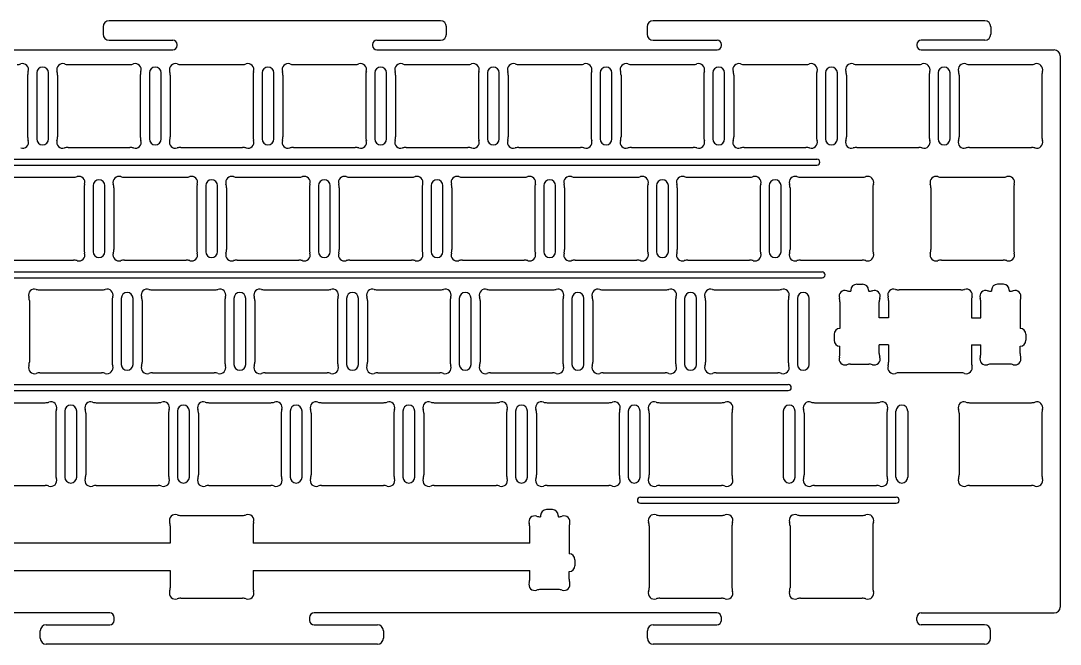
# Model space of a CAD drawing. Header units: millimetres. Extents: x 2141 to 2428, y 1813 to 1918.
# Drawn here: x 2251.9 to 2427.6, y 1812.6 to 1917.9 of the extents above; entities that cross this region are included whole.
import ezdxf

# ---------------------------------------------------------------- set-up
doc = ezdxf.new("R2010")
doc.units = ezdxf.units.MM

msp = doc.modelspace()

# ---------------------------------------------------------------- linework, layer by layer
for p, q in [((2322.86, 1917.94), (2266.83, 1917.94)), ((2414.88, 1917.94), (2358.78, 1917.94)), ((2265.83, 1916.94), (2265.83, 1915.66)), ((2323.86, 1915.66), (2323.86, 1916.94)), ((2357.78, 1916.94), (2357.78, 1915.66)), ((2415.88, 1916.94), (2415.88, 1915.66)), ((2266.83, 1914.66), (2277.58, 1914.66)), ((2278.33, 1913.76), (2278.33, 1913.91)), ((2311.36, 1913.91), (2311.36, 1913.76)), ((2312.11, 1914.66), (2322.86, 1914.66)), ((2358.78, 1914.66), (2369.6, 1914.66)), ((2370.35, 1913.76), (2370.35, 1913.91)), ((2403.38, 1913.91), (2403.38, 1913.76)), ((2414.88, 1914.66), (2404.13, 1914.66)), ((2220.11, 1913.01), (2277.58, 1913.01)), ((2312.11, 1913.01), (2369.6, 1913.01)), ((2404.13, 1913.01), (2426.62, 1913.01)), ((2427.62, 1912.01), (2427.62, 1818.86)), ((2259.89, 1910.55), (2270.34, 1910.55)), ((2278.95, 1910.55), (2289.39, 1910.55)), ((2298, 1910.55), (2308.44, 1910.55)), ((2317.05, 1910.55), (2327.49, 1910.55)), ((2336.1, 1910.55), (2346.54, 1910.55)), ((2355.15, 1910.55), (2365.59, 1910.55)), ((2374.2, 1910.55), (2384.64, 1910.55)), ((2393.25, 1910.55), (2403.69, 1910.55)), ((2412.3, 1910.55), (2422.74, 1910.55)), ((2253.06, 1908.77), (2253.06, 1898.33)), ((2254.59, 1909.13), (2254.59, 1897.97)), ((2256.59, 1897.97), (2256.59, 1909.13)), ((2258.11, 1908.77), (2258.11, 1898.33)), ((2272.11, 1908.77), (2272.11, 1898.33)), ((2273.64, 1909.13), (2273.64, 1897.97)), ((2275.64, 1897.97), (2275.64, 1909.13)), ((2277.17, 1908.77), (2277.17, 1898.33)), ((2291.17, 1908.77), (2291.17, 1898.33)), ((2292.69, 1909.13), (2292.69, 1897.97)), ((2294.69, 1897.97), (2294.69, 1909.13)), ((2296.22, 1908.77), (2296.22, 1898.33)), ((2310.22, 1908.77), (2310.22, 1898.33)), ((2311.74, 1909.13), (2311.74, 1897.97)), ((2313.74, 1897.97), (2313.74, 1909.13)), ((2315.27, 1908.77), (2315.27, 1898.33)), ((2329.27, 1908.77), (2329.27, 1898.33)), ((2330.79, 1909.13), (2330.79, 1897.97)), ((2332.79, 1897.97), (2332.79, 1909.13)), ((2334.32, 1908.77), (2334.32, 1898.33)), ((2348.32, 1908.77), (2348.32, 1898.33)), ((2349.84, 1909.13), (2349.84, 1897.97)), ((2351.84, 1897.97), (2351.84, 1909.13)), ((2353.37, 1908.77), (2353.37, 1898.33)), ((2367.37, 1908.77), (2367.37, 1898.33)), ((2368.89, 1909.13), (2368.89, 1897.97)), ((2370.89, 1897.97), (2370.89, 1909.13)), ((2372.42, 1908.77), (2372.42, 1898.33)), ((2386.42, 1908.77), (2386.42, 1898.33)), ((2387.94, 1909.13), (2387.94, 1897.97)), ((2389.94, 1897.97), (2389.94, 1909.13)), ((2391.47, 1908.77), (2391.47, 1898.33)), ((2405.47, 1908.77), (2405.47, 1898.33)), ((2406.99, 1909.13), (2406.99, 1897.97)), ((2408.99, 1897.97), (2408.99, 1909.13)), ((2410.52, 1908.77), (2410.52, 1898.33)), ((2424.52, 1908.77), (2424.52, 1898.33)), ((2259.89, 1896.55), (2270.34, 1896.55)), ((2278.95, 1896.55), (2289.39, 1896.55)), ((2298, 1896.55), (2308.44, 1896.55)), ((2317.05, 1896.55), (2327.49, 1896.55)), ((2336.1, 1896.55), (2346.54, 1896.55)), ((2355.15, 1896.55), (2365.59, 1896.55)), ((2374.2, 1896.55), (2384.64, 1896.55)), ((2393.25, 1896.55), (2403.69, 1896.55)), ((2412.3, 1896.55), (2422.74, 1896.55)), ((2163.49, 1894.55), (2386.49, 1894.55)), ((2163.49, 1893.55), (2386.49, 1893.55)), ((2250.37, 1891.5), (2260.81, 1891.5)), ((2269.42, 1891.5), (2279.86, 1891.5)), ((2288.47, 1891.5), (2298.91, 1891.5)), ((2307.52, 1891.5), (2317.96, 1891.5)), ((2326.57, 1891.5), (2337.01, 1891.5)), ((2345.62, 1891.5), (2356.06, 1891.5)), ((2364.67, 1891.5), (2375.11, 1891.5)), ((2383.72, 1891.5), (2394.16, 1891.5)), ((2407.53, 1891.5), (2417.98, 1891.5)), ((2262.59, 1889.72), (2262.59, 1879.28)), ((2264.12, 1890.08), (2264.12, 1878.92)), ((2266.12, 1878.92), (2266.12, 1890.08)), ((2267.64, 1889.72), (2267.64, 1879.28)), ((2281.64, 1889.72), (2281.64, 1879.28)), ((2283.16, 1890.08), (2283.16, 1878.92)), ((2285.16, 1878.92), (2285.16, 1890.08)), ((2286.69, 1889.72), (2286.69, 1879.28)), ((2300.69, 1889.72), (2300.69, 1879.28)), ((2302.22, 1890.08), (2302.22, 1878.92)), ((2304.22, 1878.92), (2304.22, 1890.08)), ((2305.74, 1889.72), (2305.74, 1879.28)), ((2319.74, 1889.72), (2319.74, 1879.28)), ((2321.27, 1890.08), (2321.27, 1878.92)), ((2323.27, 1878.92), (2323.27, 1890.08)), ((2324.79, 1889.72), (2324.79, 1879.28)), ((2338.79, 1889.72), (2338.79, 1879.28)), ((2340.32, 1890.08), (2340.32, 1878.92)), ((2342.32, 1878.92), (2342.32, 1890.08)), ((2343.84, 1889.72), (2343.84, 1879.28)), ((2357.84, 1889.72), (2357.84, 1879.28)), ((2359.37, 1890.08), (2359.37, 1878.92)), ((2361.37, 1878.92), (2361.37, 1890.08)), ((2362.89, 1889.72), (2362.89, 1879.28)), ((2376.89, 1889.72), (2376.89, 1879.28)), ((2378.42, 1890.08), (2378.42, 1878.92)), ((2380.42, 1878.92), (2380.42, 1890.08)), ((2381.94, 1889.72), (2381.94, 1879.28)), ((2395.94, 1889.72), (2395.94, 1879.28)), ((2405.75, 1889.72), (2405.75, 1879.28)), ((2419.75, 1889.72), (2419.75, 1879.28)), ((2250.37, 1877.5), (2260.81, 1877.5)), ((2269.42, 1877.5), (2279.86, 1877.5)), ((2288.47, 1877.5), (2298.91, 1877.5)), ((2307.52, 1877.5), (2317.96, 1877.5)), ((2326.57, 1877.5), (2337.01, 1877.5)), ((2345.62, 1877.5), (2356.06, 1877.5)), ((2364.67, 1877.5), (2375.11, 1877.5)), ((2383.72, 1877.5), (2394.16, 1877.5)), ((2407.53, 1877.5), (2417.98, 1877.5)), ((2173.01, 1875.5), (2387.37, 1875.5)), ((2173.01, 1874.5), (2387.37, 1874.5)), ((2393.21, 1873.42), (2394.21, 1873.42)), ((2418.01, 1873.42), (2417.01, 1873.42)), ((2255.13, 1872.45), (2265.57, 1872.45)), ((2274.18, 1872.45), (2284.62, 1872.45)), ((2293.23, 1872.45), (2303.67, 1872.45)), ((2312.28, 1872.45), (2322.72, 1872.45)), ((2331.33, 1872.45), (2341.77, 1872.45)), ((2350.38, 1872.45), (2360.82, 1872.45)), ((2369.43, 1872.45), (2379.87, 1872.45)), ((2392.16, 1872.22), (2392.21, 1872.22)), ((2392.21, 1872.42), (2392.21, 1872.22)), ((2395.21, 1872.42), (2395.21, 1872.22)), ((2395.26, 1872.22), (2395.21, 1872.22)), ((2410.83, 1872.45), (2400.39, 1872.45)), ((2415.96, 1872.22), (2416.01, 1872.22)), ((2416.01, 1872.42), (2416.01, 1872.22)), ((2419.01, 1872.42), (2419.01, 1872.22)), ((2419.06, 1872.22), (2419.01, 1872.22)), ((2253.35, 1870.67), (2253.35, 1860.23)), ((2267.35, 1870.67), (2267.35, 1860.23)), ((2268.88, 1871.03), (2268.88, 1859.87)), ((2270.88, 1859.87), (2270.88, 1871.03)), ((2272.4, 1870.67), (2272.4, 1860.23)), ((2286.4, 1870.67), (2286.4, 1860.23)), ((2287.93, 1871.03), (2287.93, 1859.87)), ((2289.93, 1859.87), (2289.93, 1871.03)), ((2291.45, 1870.67), (2291.45, 1860.23)), ((2305.45, 1870.67), (2305.45, 1860.23)), ((2306.98, 1871.03), (2306.98, 1859.87)), ((2308.98, 1859.87), (2308.98, 1871.03)), ((2310.5, 1870.67), (2310.5, 1860.23)), ((2324.5, 1870.67), (2324.5, 1860.23)), ((2326.03, 1871.03), (2326.03, 1859.87)), ((2328.03, 1859.87), (2328.03, 1871.03)), ((2329.55, 1870.67), (2329.55, 1860.23)), ((2343.55, 1870.67), (2343.55, 1860.23)), ((2345.08, 1871.03), (2345.08, 1859.87)), ((2347.08, 1859.87), (2347.08, 1871.03)), ((2348.6, 1870.67), (2348.6, 1860.23)), ((2362.6, 1870.67), (2362.6, 1860.23)), ((2364.13, 1871.03), (2364.13, 1859.87)), ((2366.13, 1859.87), (2366.13, 1871.03)), ((2367.65, 1870.67), (2367.65, 1860.23)), ((2381.65, 1870.67), (2381.65, 1860.23)), ((2383.18, 1871.03), (2383.18, 1859.87)), ((2385.18, 1859.87), (2385.18, 1871.03)), ((2390.38, 1870.44), (2390.38, 1865.95)), ((2397.03, 1867.75), (2397.03, 1870.44)), ((2398.61, 1870.67), (2398.61, 1867.75)), ((2412.61, 1870.67), (2412.61, 1867.75)), ((2414.18, 1867.75), (2414.18, 1870.44)), ((2420.83, 1870.44), (2420.83, 1865.95)), ((2398.61, 1867.75), (2397.03, 1867.75)), ((2412.61, 1867.75), (2414.18, 1867.75)), ((2389.38, 1864.95), (2389.38, 1863.95)), ((2421.83, 1864.95), (2421.83, 1863.95)), ((2390.38, 1861.7), (2390.38, 1862.95)), ((2397.03, 1861.7), (2397.03, 1863.15)), ((2398.61, 1863.15), (2397.03, 1863.15)), ((2398.61, 1863.15), (2398.61, 1860.23)), ((2412.61, 1863.15), (2412.61, 1860.23)), ((2412.61, 1863.15), (2414.18, 1863.15)), ((2414.18, 1861.7), (2414.18, 1863.15)), ((2420.83, 1861.7), (2420.83, 1862.95)), ((2392.16, 1859.92), (2395.26, 1859.92)), ((2419.06, 1859.92), (2415.96, 1859.92)), ((2255.13, 1858.45), (2265.57, 1858.45)), ((2274.18, 1858.45), (2284.62, 1858.45)), ((2293.23, 1858.45), (2303.67, 1858.45)), ((2312.28, 1858.45), (2322.72, 1858.45)), ((2331.33, 1858.45), (2341.77, 1858.45)), ((2350.38, 1858.45), (2360.82, 1858.45)), ((2369.43, 1858.45), (2379.87, 1858.45)), ((2410.83, 1858.45), (2400.39, 1858.45)), ((2177.77, 1856.45), (2381.65, 1856.45)), ((2177.77, 1855.45), (2381.65, 1855.45)), ((2245.61, 1853.4), (2256.05, 1853.4)), ((2264.66, 1853.4), (2275.1, 1853.4)), ((2283.71, 1853.4), (2294.15, 1853.4)), ((2302.76, 1853.4), (2313.2, 1853.4)), ((2321.81, 1853.4), (2332.25, 1853.4)), ((2340.86, 1853.4), (2351.3, 1853.4)), ((2359.91, 1853.4), (2370.35, 1853.4)), ((2386.1, 1853.4), (2396.54, 1853.4)), ((2412.3, 1853.4), (2422.74, 1853.4)), ((2257.83, 1851.62), (2257.83, 1841.18)), ((2259.35, 1851.98), (2259.35, 1840.82)), ((2261.35, 1840.82), (2261.35, 1851.98)), ((2262.88, 1851.62), (2262.88, 1841.18)), ((2276.88, 1851.62), (2276.88, 1841.18)), ((2278.4, 1851.98), (2278.4, 1840.82)), ((2280.4, 1840.82), (2280.4, 1851.98)), ((2281.93, 1851.62), (2281.93, 1841.18)), ((2295.93, 1851.62), (2295.93, 1841.18)), ((2297.45, 1851.98), (2297.45, 1840.82)), ((2299.45, 1840.82), (2299.45, 1851.98)), ((2300.98, 1851.62), (2300.98, 1841.18)), ((2314.98, 1851.62), (2314.98, 1841.18)), ((2316.5, 1851.98), (2316.5, 1840.82)), ((2318.5, 1840.82), (2318.5, 1851.98)), ((2320.03, 1851.62), (2320.03, 1841.18)), ((2334.03, 1851.62), (2334.03, 1841.18)), ((2335.55, 1851.98), (2335.55, 1840.82)), ((2337.55, 1840.82), (2337.55, 1851.98)), ((2339.08, 1851.62), (2339.08, 1841.18)), ((2353.08, 1851.62), (2353.08, 1841.18)), ((2354.6, 1851.98), (2354.6, 1840.82)), ((2356.6, 1840.82), (2356.6, 1851.98)), ((2358.13, 1851.62), (2358.13, 1841.18)), ((2372.13, 1851.62), (2372.13, 1841.18)), ((2380.8, 1851.98), (2380.8, 1840.82)), ((2382.8, 1840.82), (2382.8, 1851.98)), ((2384.32, 1851.62), (2384.32, 1841.18)), ((2398.32, 1851.62), (2398.32, 1841.18)), ((2399.85, 1840.82), (2399.85, 1851.98)), ((2401.85, 1851.98), (2401.85, 1840.82)), ((2410.52, 1851.62), (2410.52, 1841.18)), ((2424.52, 1851.62), (2424.52, 1841.18)), ((2245.61, 1839.4), (2256.05, 1839.4)), ((2264.66, 1839.4), (2275.1, 1839.4)), ((2283.71, 1839.4), (2294.15, 1839.4)), ((2302.76, 1839.4), (2313.2, 1839.4)), ((2321.81, 1839.4), (2332.25, 1839.4)), ((2340.86, 1839.4), (2351.3, 1839.4)), ((2359.91, 1839.4), (2370.35, 1839.4)), ((2386.1, 1839.4), (2396.54, 1839.4)), ((2412.3, 1839.4), (2422.74, 1839.4)), ((2356.64, 1837.41), (2399.9, 1837.41)), ((2356.64, 1836.41), (2399.9, 1836.41)), ((2341.77, 1835.32), (2340.77, 1835.32)), ((2278.95, 1834.35), (2289.39, 1834.35)), ((2339.72, 1834.12), (2339.77, 1834.12)), ((2339.77, 1834.32), (2339.77, 1834.12)), ((2342.77, 1834.32), (2342.77, 1834.12)), ((2342.81, 1834.12), (2342.77, 1834.12)), ((2359.91, 1834.35), (2370.35, 1834.35)), ((2383.72, 1834.35), (2394.16, 1834.35)), ((2277.17, 1832.57), (2277.17, 1829.65)), ((2291.17, 1832.57), (2291.17, 1829.65)), ((2337.94, 1829.65), (2337.94, 1832.34)), ((2344.59, 1832.34), (2344.59, 1827.85)), ((2358.13, 1832.57), (2358.13, 1822.13)), ((2372.13, 1832.57), (2372.13, 1822.13)), ((2381.94, 1832.57), (2381.94, 1822.13)), ((2395.94, 1832.57), (2395.94, 1822.13)), ((2345.59, 1826.85), (2345.59, 1825.85)), ((2277.17, 1825.05), (2277.17, 1822.13)), ((2291.17, 1825.05), (2291.17, 1822.13)), ((2337.94, 1823.6), (2337.94, 1825.05)), ((2344.59, 1823.6), (2344.59, 1824.85)), ((2342.81, 1821.82), (2339.72, 1821.82)), ((2278.95, 1820.35), (2289.39, 1820.35)), ((2359.91, 1820.35), (2370.35, 1820.35)), ((2383.72, 1820.35), (2394.16, 1820.35)), ((2266.95, 1817.86), (2198.9, 1817.86)), ((2267.7, 1816.61), (2267.7, 1817.11)), ((2300.73, 1817.11), (2300.73, 1816.61)), ((2369.58, 1817.86), (2301.48, 1817.86)), ((2370.33, 1816.61), (2370.33, 1817.11)), ((2403.36, 1816.61), (2403.36, 1817.11)), ((2404.11, 1817.86), (2426.62, 1817.86)), ((2256.2, 1815.86), (2266.95, 1815.86)), ((2301.48, 1815.86), (2312.2, 1815.86)), ((2358.83, 1815.86), (2369.58, 1815.86)), ((2414.83, 1815.86), (2404.11, 1815.86)), ((2255.2, 1813.58), (2255.2, 1814.86)), ((2313.2, 1814.86), (2313.2, 1813.58)), ((2357.83, 1813.58), (2357.83, 1814.86)), ((2415.83, 1813.58), (2415.83, 1814.86)), ((2312.2, 1812.58), (2256.2, 1812.58)), ((2414.83, 1812.58), (2358.83, 1812.58))]:
    msp.add_line(p, q)
at = {"color": 0}
for p, q in [((2277.17, 1829.65), (2230.39, 1829.65)), ((2337.94, 1829.65), (2291.17, 1829.65)), ((2230.39, 1825.05), (2277.17, 1825.05)), ((2291.17, 1825.05), (2337.94, 1825.05))]:
    msp.add_line(p, q, dxfattribs=at)
for centre, radius, start, end in [((2266.83, 1916.94), 1, 90, 180), ((2322.86, 1916.94), 1, 0, 90), ((2358.78, 1916.94), 1, 90, 180), ((2414.88, 1916.94), 1, 0, 90), ((2266.83, 1915.66), 1, 180, 270), ((2322.86, 1915.66), 1, 270, 0), ((2358.78, 1915.66), 1, 180, 270), ((2414.88, 1915.66), 1, 270, 0), ((2277.58, 1913.91), 0.75, 360, 90), ((2277.58, 1913.76), 0.75, 270, 360), ((2312.11, 1913.91), 0.75, 90, 180), ((2312.11, 1913.76), 0.75, 180, 270), ((2369.6, 1913.91), 0.75, 0, 90), ((2369.6, 1913.76), 0.75, 270, 0), ((2404.13, 1913.91), 0.75, 90, 180), ((2404.13, 1913.76), 0.75, 180, 270), ((2426.62, 1912.01), 1, 0, 90), ((2251.29, 1912.55), 2, 270, 287.9763), ((2252.21, 1909.7), 1, 342.0237, 107.9763), ((2255.59, 1909.13), 1, 0, 180), ((2258.97, 1909.7), 1, 72.0237, 197.9763), ((2259.89, 1912.55), 2, 252.0237, 270), ((2270.34, 1912.55), 2, 270, 287.9763), ((2271.26, 1909.7), 1, 342.0237, 107.9763), ((2274.64, 1909.13), 1, 0, 180), ((2278.02, 1909.7), 1, 72.0237, 197.9763), ((2278.95, 1912.55), 2, 252.0237, 270), ((2289.39, 1912.55), 2, 270, 287.9763), ((2290.31, 1909.7), 1, 342.0237, 107.9763), ((2293.69, 1909.13), 1, 0, 180), ((2297.07, 1909.7), 1, 72.0237, 197.9763), ((2298, 1912.55), 2, 252.0237, 270), ((2308.44, 1912.55), 2, 270, 287.9763), ((2309.36, 1909.7), 1, 342.0237, 107.9763), ((2312.74, 1909.13), 1, 0, 180), ((2316.12, 1909.7), 1, 72.0237, 197.9763), ((2317.05, 1912.55), 2, 252.0237, 270), ((2327.49, 1912.55), 2, 270, 287.9763), ((2328.41, 1909.7), 1, 342.0237, 107.9763), ((2331.79, 1909.13), 1, 0, 180), ((2335.17, 1909.7), 1, 72.0237, 197.9763), ((2336.1, 1912.55), 2, 252.0237, 270), ((2346.54, 1912.55), 2, 270, 287.9763), ((2347.46, 1909.7), 1, 342.0237, 107.9763), ((2350.84, 1909.13), 1, 0, 180), ((2354.22, 1909.7), 1, 72.0237, 197.9763), ((2355.15, 1912.55), 2, 252.0237, 270), ((2365.59, 1912.55), 2, 270, 287.9763), ((2366.51, 1909.7), 1, 342.0237, 107.9763), ((2369.89, 1909.13), 1, 0, 180), ((2373.27, 1909.7), 1, 72.0237, 197.9763), ((2374.2, 1912.55), 2, 252.0237, 270), ((2384.64, 1912.55), 2, 270, 287.9763), ((2385.56, 1909.7), 1, 342.0237, 107.9763), ((2388.94, 1909.13), 1, 0, 180), ((2392.32, 1909.7), 1, 72.0237, 197.9763), ((2393.25, 1912.55), 2, 252.0237, 270), ((2403.69, 1912.55), 2, 270, 287.9763), ((2404.61, 1909.7), 1, 342.0237, 107.9763), ((2407.99, 1909.13), 1, 0, 180), ((2411.37, 1909.7), 1, 72.0237, 197.9763), ((2412.3, 1912.55), 2, 252.0237, 270), ((2422.74, 1912.55), 2, 270, 287.9763), ((2423.66, 1909.7), 1, 342.0237, 107.9763), ((2255.06, 1908.77), 2, 162.0237, 180), ((2256.11, 1908.77), 2, 0, 17.9763), ((2274.11, 1908.77), 2, 162.0237, 180), ((2275.17, 1908.77), 2, 0, 17.9763), ((2293.17, 1908.77), 2, 162.0237, 180), ((2294.22, 1908.77), 2, 0, 17.9763), ((2312.22, 1908.77), 2, 162.0237, 180), ((2313.27, 1908.77), 2, 0, 17.9763), ((2331.27, 1908.77), 2, 162.0237, 180), ((2332.32, 1908.77), 2, 0, 17.9763), ((2350.32, 1908.77), 2, 162.0237, 180), ((2351.37, 1908.77), 2, 0, 17.9763), ((2369.37, 1908.77), 2, 162.0237, 180), ((2370.42, 1908.77), 2, 0, 17.9763), ((2388.42, 1908.77), 2, 162.0237, 180), ((2389.47, 1908.77), 2, 0, 17.9763), ((2407.47, 1908.77), 2, 162.0237, 180), ((2408.52, 1908.77), 2, 0, 17.9763), ((2426.52, 1908.77), 2, 162.0237, 180), ((2252.21, 1897.4), 1, 252.0237, 17.9763), ((2255.06, 1898.33), 2, 180, 197.9763), ((2255.59, 1897.97), 1, 180, 360), ((2258.97, 1897.4), 1, 162.0237, 287.9763), ((2256.11, 1898.33), 2, 342.0237, 0), ((2271.26, 1897.4), 1, 252.0237, 17.9763), ((2274.11, 1898.33), 2, 180, 197.9763), ((2274.64, 1897.97), 1, 180, 360), ((2278.02, 1897.4), 1, 162.0237, 287.9763), ((2275.17, 1898.33), 2, 342.0237, 0), ((2290.31, 1897.4), 1, 252.0237, 17.9763), ((2293.17, 1898.33), 2, 180, 197.9763), ((2293.69, 1897.97), 1, 180, 360), ((2297.07, 1897.4), 1, 162.0237, 287.9763), ((2294.22, 1898.33), 2, 342.0237, 0), ((2309.36, 1897.4), 1, 252.0237, 17.9763), ((2312.22, 1898.33), 2, 180, 197.9763), ((2312.74, 1897.97), 1, 180, 360), ((2316.12, 1897.4), 1, 162.0237, 287.9763), ((2313.27, 1898.33), 2, 342.0237, 0), ((2328.41, 1897.4), 1, 252.0237, 17.9763), ((2331.27, 1898.33), 2, 180, 197.9763), ((2331.79, 1897.97), 1, 180, 360), ((2335.17, 1897.4), 1, 162.0237, 287.9763), ((2332.32, 1898.33), 2, 342.0237, 0), ((2347.46, 1897.4), 1, 252.0237, 17.9763), ((2350.32, 1898.33), 2, 180, 197.9763), ((2350.84, 1897.97), 1, 180, 360), ((2354.22, 1897.4), 1, 162.0237, 287.9763), ((2351.37, 1898.33), 2, 342.0237, 0), ((2366.51, 1897.4), 1, 252.0237, 17.9763), ((2369.37, 1898.33), 2, 180, 197.9763), ((2369.89, 1897.97), 1, 180, 360), ((2373.27, 1897.4), 1, 162.0237, 287.9763), ((2370.42, 1898.33), 2, 342.0237, 0), ((2385.56, 1897.4), 1, 252.0237, 17.9763), ((2388.42, 1898.33), 2, 180, 197.9763), ((2388.94, 1897.97), 1, 180, 360), ((2392.32, 1897.4), 1, 162.0237, 287.9763), ((2389.47, 1898.33), 2, 342.0237, 0), ((2404.61, 1897.4), 1, 252.0237, 17.9763), ((2407.47, 1898.33), 2, 180, 197.9763), ((2407.99, 1897.97), 1, 180, 360), ((2411.37, 1897.4), 1, 162.0237, 287.9763), ((2408.52, 1898.33), 2, 342.0237, 0), ((2423.66, 1897.4), 1, 252.0237, 17.9763), ((2426.52, 1898.33), 2, 180, 197.9763), ((2259.89, 1894.55), 2, 90, 107.9763), ((2270.34, 1894.55), 2, 72.0237, 90), ((2278.95, 1894.55), 2, 90, 107.9763), ((2289.39, 1894.55), 2, 72.0237, 90), ((2298, 1894.55), 2, 90, 107.9763), ((2308.44, 1894.55), 2, 72.0237, 90), ((2317.05, 1894.55), 2, 90, 107.9763), ((2327.49, 1894.55), 2, 72.0237, 90), ((2336.1, 1894.55), 2, 90, 107.9763), ((2346.54, 1894.55), 2, 72.0237, 90), ((2355.15, 1894.55), 2, 90, 107.9763), ((2365.59, 1894.55), 2, 72.0237, 90), ((2374.2, 1894.55), 2, 90, 107.9763), ((2384.64, 1894.55), 2, 72.0237, 90), ((2393.25, 1894.55), 2, 90, 107.9763), ((2403.69, 1894.55), 2, 72.0237, 90), ((2412.3, 1894.55), 2, 90, 107.9763), ((2422.74, 1894.55), 2, 72.0237, 90), ((2386.49, 1894.05), 0.5, 270, 90), ((2260.81, 1893.5), 2, 270, 287.9763), ((2261.74, 1890.65), 1, 342.0237, 107.9763), ((2265.12, 1890.08), 1, 0, 180), ((2268.49, 1890.65), 1, 72.0237, 197.9763), ((2269.42, 1893.5), 2, 252.0237, 270), ((2279.86, 1893.5), 2, 270, 287.9763), ((2280.79, 1890.65), 1, 342.0237, 107.9763), ((2284.16, 1890.08), 1, 0, 180), ((2287.54, 1890.65), 1, 72.0237, 197.9763), ((2288.47, 1893.5), 2, 252.0237, 270), ((2298.91, 1893.5), 2, 270, 287.9763), ((2299.84, 1890.65), 1, 342.0237, 107.9763), ((2303.22, 1890.08), 1, 0, 180), ((2306.6, 1890.65), 1, 72.0237, 197.9763), ((2307.52, 1893.5), 2, 252.0237, 270), ((2317.96, 1893.5), 2, 270, 287.9763), ((2318.89, 1890.65), 1, 342.0237, 107.9763), ((2322.27, 1890.08), 1, 0, 180), ((2325.65, 1890.65), 1, 72.0237, 197.9763), ((2326.57, 1893.5), 2, 252.0237, 270), ((2337.01, 1893.5), 2, 270, 287.9763), ((2337.94, 1890.65), 1, 342.0237, 107.9763), ((2341.32, 1890.08), 1, 0, 180), ((2344.7, 1890.65), 1, 72.0237, 197.9763), ((2345.62, 1893.5), 2, 252.0237, 270), ((2356.06, 1893.5), 2, 270, 287.9763), ((2356.99, 1890.65), 1, 342.0237, 107.9763), ((2360.37, 1890.08), 1, 0, 180), ((2363.75, 1890.65), 1, 72.0237, 197.9763), ((2364.67, 1893.5), 2, 252.0237, 270), ((2375.11, 1893.5), 2, 270, 287.9763), ((2376.04, 1890.65), 1, 342.0237, 107.9763), ((2379.42, 1890.08), 1, 0, 180), ((2382.8, 1890.65), 1, 72.0237, 197.9763), ((2383.72, 1893.5), 2, 252.0237, 270), ((2394.16, 1893.5), 2, 270, 287.9763), ((2395.09, 1890.65), 1, 342.0237, 107.9763), ((2406.61, 1890.65), 1, 72.0237, 197.9763), ((2407.53, 1893.5), 2, 252.0237, 270), ((2417.98, 1893.5), 2, 270, 287.9763), ((2418.9, 1890.65), 1, 342.0237, 107.9763), ((2264.59, 1889.72), 2, 162.0237, 180), ((2265.64, 1889.72), 2, 0, 17.9763), ((2283.64, 1889.72), 2, 162.0237, 180), ((2284.69, 1889.72), 2, 0, 17.9763), ((2302.69, 1889.72), 2, 162.0237, 180), ((2303.74, 1889.72), 2, 0, 17.9763), ((2321.74, 1889.72), 2, 162.0237, 180), ((2322.79, 1889.72), 2, 0, 17.9763), ((2340.79, 1889.72), 2, 162.0237, 180), ((2341.84, 1889.72), 2, 0, 17.9763), ((2359.84, 1889.72), 2, 162.0237, 180), ((2360.89, 1889.72), 2, 0, 17.9763), ((2378.89, 1889.72), 2, 162.0237, 180), ((2379.94, 1889.72), 2, 0, 17.9763), ((2397.94, 1889.72), 2, 162.0237, 180), ((2403.75, 1889.72), 2, 0, 17.9763), ((2421.75, 1889.72), 2, 162.0237, 180), ((2261.74, 1878.35), 1, 252.0237, 17.9763), ((2264.59, 1879.28), 2, 180, 197.9763), ((2265.12, 1878.92), 1, 180, 360), ((2268.49, 1878.35), 1, 162.0237, 287.9763), ((2265.64, 1879.28), 2, 342.0237, 0), ((2280.79, 1878.35), 1, 252.0237, 17.9763), ((2283.64, 1879.28), 2, 180, 197.9763), ((2284.16, 1878.92), 1, 180, 360), ((2287.54, 1878.35), 1, 162.0237, 287.9763), ((2284.69, 1879.28), 2, 342.0237, 0), ((2299.84, 1878.35), 1, 252.0237, 17.9763), ((2302.69, 1879.28), 2, 180, 197.9763), ((2303.22, 1878.92), 1, 180, 360), ((2306.6, 1878.35), 1, 162.0237, 287.9763), ((2303.74, 1879.28), 2, 342.0237, 0), ((2318.89, 1878.35), 1, 252.0237, 17.9763), ((2321.74, 1879.28), 2, 180, 197.9763), ((2322.27, 1878.92), 1, 180, 360), ((2325.65, 1878.35), 1, 162.0237, 287.9763), ((2322.79, 1879.28), 2, 342.0237, 0), ((2337.94, 1878.35), 1, 252.0237, 17.9763), ((2340.79, 1879.28), 2, 180, 197.9763), ((2341.32, 1878.92), 1, 180, 360), ((2344.7, 1878.35), 1, 162.0237, 287.9763), ((2341.84, 1879.28), 2, 342.0237, 0), ((2356.99, 1878.35), 1, 252.0237, 17.9763), ((2359.84, 1879.28), 2, 180, 197.9763), ((2360.37, 1878.92), 1, 180, 360), ((2363.75, 1878.35), 1, 162.0237, 287.9763), ((2360.89, 1879.28), 2, 342.0237, 0), ((2376.04, 1878.35), 1, 252.0237, 17.9763), ((2378.89, 1879.28), 2, 180, 197.9763), ((2379.42, 1878.92), 1, 180, 360), ((2382.8, 1878.35), 1, 162.0237, 287.9763), ((2379.94, 1879.28), 2, 342.0237, 0), ((2395.09, 1878.35), 1, 252.0237, 17.9763), ((2397.94, 1879.28), 2, 180, 197.9763), ((2406.61, 1878.35), 1, 162.0237, 287.9763), ((2403.75, 1879.28), 2, 342.0237, 0), ((2418.9, 1878.35), 1, 252.0237, 17.9763), ((2421.75, 1879.28), 2, 180, 197.9763), ((2260.81, 1875.5), 2, 72.0237, 90), ((2269.42, 1875.5), 2, 90, 107.9763), ((2279.86, 1875.5), 2, 72.0237, 90), ((2288.47, 1875.5), 2, 90, 107.9763), ((2298.91, 1875.5), 2, 72.0237, 90), ((2307.52, 1875.5), 2, 90, 107.9763), ((2317.96, 1875.5), 2, 72.0237, 90), ((2326.57, 1875.5), 2, 90, 107.9763), ((2337.01, 1875.5), 2, 72.0237, 90), ((2345.62, 1875.5), 2, 90, 107.9763), ((2356.06, 1875.5), 2, 72.0237, 90), ((2364.67, 1875.5), 2, 90, 107.9763), ((2375.11, 1875.5), 2, 72.0237, 90), ((2383.72, 1875.5), 2, 90, 107.9763), ((2394.16, 1875.5), 2, 72.0237, 90), ((2407.53, 1875.5), 2, 90, 107.9763), ((2417.98, 1875.5), 2, 72.0237, 90), ((2387.37, 1875), 0.5, 270, 90), ((2393.21, 1872.42), 1, 90, 180), ((2394.21, 1872.42), 1, 0, 90), ((2417.01, 1872.42), 1, 90, 180), ((2418.01, 1872.42), 1, 0, 90), ((2254.21, 1871.6), 1, 72.0237, 197.9763), ((2255.13, 1874.45), 2, 252.0237, 270), ((2265.57, 1874.45), 2, 270, 287.9763), ((2266.5, 1871.6), 1, 342.0237, 107.9763), ((2269.88, 1871.03), 1, 0, 180), ((2273.26, 1871.6), 1, 72.0237, 197.9763), ((2274.18, 1874.45), 2, 252.0237, 270), ((2284.62, 1874.45), 2, 270, 287.9763), ((2285.55, 1871.6), 1, 342.0237, 107.9763), ((2288.93, 1871.03), 1, 0, 180), ((2292.31, 1871.6), 1, 72.0237, 197.9763), ((2293.23, 1874.45), 2, 252.0237, 270), ((2303.67, 1874.45), 2, 270, 287.9763), ((2304.6, 1871.6), 1, 342.0237, 107.9763), ((2307.98, 1871.03), 1, 0, 180), ((2311.36, 1871.6), 1, 72.0237, 197.9763), ((2312.28, 1874.45), 2, 252.0237, 270), ((2322.72, 1874.45), 2, 270, 287.9763), ((2323.65, 1871.6), 1, 342.0237, 107.9763), ((2327.03, 1871.03), 1, 0, 180), ((2330.41, 1871.6), 1, 72.0237, 197.9763), ((2331.33, 1874.45), 2, 252.0237, 270), ((2341.77, 1874.45), 2, 270, 287.9763), ((2342.7, 1871.6), 1, 342.0237, 107.9763), ((2346.08, 1871.03), 1, 0, 180), ((2349.46, 1871.6), 1, 72.0237, 197.9763), ((2350.38, 1874.45), 2, 252.0237, 270), ((2360.82, 1874.45), 2, 270, 287.9763), ((2361.75, 1871.6), 1, 342.0237, 107.9763), ((2365.13, 1871.03), 1, 0, 180), ((2368.51, 1871.6), 1, 72.0237, 197.9763), ((2369.43, 1874.45), 2, 252.0237, 270), ((2379.87, 1874.45), 2, 270, 287.9763), ((2380.8, 1871.6), 1, 342.0237, 107.9763), ((2384.18, 1871.03), 1, 0, 180), ((2391.24, 1871.37), 1, 72.0237, 197.9763), ((2392.16, 1874.22), 2, 252.0237, 270), ((2395.26, 1874.22), 2, 270, 287.9763), ((2396.18, 1871.37), 1, 342.0237, 107.9763), ((2399.46, 1871.6), 1, 72.0237, 197.9763), ((2400.39, 1874.45), 2, 252.0237, 270), ((2410.83, 1874.45), 2, 270, 287.9763), ((2411.76, 1871.6), 1, 342.0237, 107.9763), ((2415.04, 1871.37), 1, 72.0237, 197.9763), ((2415.96, 1874.22), 2, 252.0237, 270), ((2419.06, 1874.22), 2, 270, 287.9763), ((2419.98, 1871.37), 1, 342.0237, 107.9763), ((2251.35, 1870.67), 2, 0, 17.9763), ((2269.35, 1870.67), 2, 162.0237, 180), ((2270.4, 1870.67), 2, 0, 17.9763), ((2288.4, 1870.67), 2, 162.0237, 180), ((2289.45, 1870.67), 2, 0, 17.9763), ((2307.45, 1870.67), 2, 162.0237, 180), ((2308.5, 1870.67), 2, 0, 17.9763), ((2326.5, 1870.67), 2, 162.0237, 180), ((2327.55, 1870.67), 2, 0, 17.9763), ((2345.55, 1870.67), 2, 162.0237, 180), ((2346.6, 1870.67), 2, 0, 17.9763), ((2364.6, 1870.67), 2, 162.0237, 180), ((2365.65, 1870.67), 2, 0, 17.9763), ((2383.65, 1870.67), 2, 162.0237, 180), ((2388.38, 1870.44), 2, 0, 17.9763), ((2399.03, 1870.44), 2, 162.0237, 180), ((2396.61, 1870.67), 2, 0, 17.9763), ((2414.61, 1870.67), 2, 162.0237, 180), ((2412.18, 1870.44), 2, 0, 17.9763), ((2422.83, 1870.44), 2, 162.0237, 180), ((2390.38, 1864.95), 1, 90, 180), ((2420.83, 1864.95), 1, 0, 90), ((2390.38, 1863.95), 1, 180, 270), ((2420.83, 1863.95), 1, 270, 0), ((2391.24, 1860.77), 1, 162.0237, 287.9763), ((2388.38, 1861.7), 2, 342.0237, 0), ((2396.18, 1860.77), 1, 252.0237, 17.9763), ((2399.03, 1861.7), 2, 180, 197.9763), ((2415.04, 1860.77), 1, 162.0237, 287.9763), ((2412.18, 1861.7), 2, 342.0237, 0), ((2419.98, 1860.77), 1, 252.0237, 17.9763), ((2422.83, 1861.7), 2, 180, 197.9763), ((2254.21, 1859.3), 1, 162.0237, 287.9763), ((2251.35, 1860.23), 2, 342.0237, 0), ((2266.5, 1859.3), 1, 252.0237, 17.9763), ((2269.35, 1860.23), 2, 180, 197.9763), ((2269.88, 1859.87), 1, 180, 360), ((2273.26, 1859.3), 1, 162.0237, 287.9763), ((2270.4, 1860.23), 2, 342.0237, 0), ((2285.55, 1859.3), 1, 252.0237, 17.9763), ((2288.4, 1860.23), 2, 180, 197.9763), ((2288.93, 1859.87), 1, 180, 360), ((2292.31, 1859.3), 1, 162.0237, 287.9763), ((2289.45, 1860.23), 2, 342.0237, 0), ((2304.6, 1859.3), 1, 252.0237, 17.9763), ((2307.45, 1860.23), 2, 180, 197.9763), ((2307.98, 1859.87), 1, 180, 360), ((2311.36, 1859.3), 1, 162.0237, 287.9763), ((2308.5, 1860.23), 2, 342.0237, 0), ((2323.65, 1859.3), 1, 252.0237, 17.9763), ((2326.5, 1860.23), 2, 180, 197.9763), ((2327.03, 1859.87), 1, 180, 360), ((2330.41, 1859.3), 1, 162.0237, 287.9763), ((2327.55, 1860.23), 2, 342.0237, 0), ((2342.7, 1859.3), 1, 252.0237, 17.9763), ((2345.55, 1860.23), 2, 180, 197.9763), ((2346.08, 1859.87), 1, 180, 360), ((2349.46, 1859.3), 1, 162.0237, 287.9763), ((2346.6, 1860.23), 2, 342.0237, 0), ((2361.75, 1859.3), 1, 252.0237, 17.9763), ((2364.6, 1860.23), 2, 180, 197.9763), ((2365.13, 1859.87), 1, 180, 360), ((2368.51, 1859.3), 1, 162.0237, 287.9763), ((2365.65, 1860.23), 2, 342.0237, 0), ((2380.8, 1859.3), 1, 252.0237, 17.9763), ((2383.65, 1860.23), 2, 180, 197.9763), ((2384.18, 1859.87), 1, 180, 360), ((2392.16, 1857.92), 2, 90, 107.9763), ((2395.26, 1857.92), 2, 72.0237, 90), ((2399.46, 1859.3), 1, 162.0237, 287.9763), ((2396.61, 1860.23), 2, 342.0237, 0), ((2411.76, 1859.3), 1, 252.0237, 17.9763), ((2414.61, 1860.23), 2, 180, 197.9763), ((2415.96, 1857.92), 2, 90, 107.9763), ((2419.06, 1857.92), 2, 72.0237, 90), ((2255.13, 1856.45), 2, 90, 107.9763), ((2265.57, 1856.45), 2, 72.0237, 90), ((2274.18, 1856.45), 2, 90, 107.9763), ((2284.62, 1856.45), 2, 72.0237, 90), ((2293.23, 1856.45), 2, 90, 107.9763), ((2303.67, 1856.45), 2, 72.0237, 90), ((2312.28, 1856.45), 2, 90, 107.9763), ((2322.72, 1856.45), 2, 72.0237, 90), ((2331.33, 1856.45), 2, 90, 107.9763), ((2341.77, 1856.45), 2, 72.0237, 90), ((2350.38, 1856.45), 2, 90, 107.9763), ((2360.82, 1856.45), 2, 72.0237, 90), ((2369.43, 1856.45), 2, 90, 107.9763), ((2379.87, 1856.45), 2, 72.0237, 90), ((2400.39, 1856.45), 2, 90, 107.9763), ((2410.83, 1856.45), 2, 72.0237, 90), ((2381.65, 1855.95), 0.5, 270, 90), ((2256.05, 1855.4), 2, 270, 287.9763), ((2256.98, 1852.55), 1, 342.0237, 107.9763), ((2259.83, 1851.62), 2, 162.0237, 180), ((2260.35, 1851.98), 1, 0, 180), ((2263.73, 1852.55), 1, 72.0237, 197.9763), ((2260.88, 1851.62), 2, 0, 17.9763), ((2264.66, 1855.4), 2, 252.0237, 270), ((2275.1, 1855.4), 2, 270, 287.9763), ((2276.03, 1852.55), 1, 342.0237, 107.9763), ((2278.88, 1851.62), 2, 162.0237, 180), ((2279.4, 1851.98), 1, 0, 180), ((2282.78, 1852.55), 1, 72.0237, 197.9763), ((2279.93, 1851.62), 2, 0, 17.9763), ((2283.71, 1855.4), 2, 252.0237, 270), ((2294.15, 1855.4), 2, 270, 287.9763), ((2295.08, 1852.55), 1, 342.0237, 107.9763), ((2297.93, 1851.62), 2, 162.0237, 180), ((2298.45, 1851.98), 1, 0, 180), ((2301.83, 1852.55), 1, 72.0237, 197.9763), ((2298.98, 1851.62), 2, 0, 17.9763), ((2302.76, 1855.4), 2, 252.0237, 270), ((2313.2, 1855.4), 2, 270, 287.9763), ((2314.13, 1852.55), 1, 342.0237, 107.9763), ((2316.98, 1851.62), 2, 162.0237, 180), ((2317.5, 1851.98), 1, 0, 180), ((2320.88, 1852.55), 1, 72.0237, 197.9763), ((2318.03, 1851.62), 2, 0, 17.9763), ((2321.81, 1855.4), 2, 252.0237, 270), ((2332.25, 1855.4), 2, 270, 287.9763), ((2333.18, 1852.55), 1, 342.0237, 107.9763), ((2336.03, 1851.62), 2, 162.0237, 180), ((2336.55, 1851.98), 1, 0, 180), ((2339.93, 1852.55), 1, 72.0237, 197.9763), ((2337.08, 1851.62), 2, 0, 17.9763), ((2340.86, 1855.4), 2, 252.0237, 270), ((2351.3, 1855.4), 2, 270, 287.9763), ((2352.23, 1852.55), 1, 342.0237, 107.9763), ((2355.08, 1851.62), 2, 162.0237, 180), ((2355.6, 1851.98), 1, 0, 180), ((2358.98, 1852.55), 1, 72.0237, 197.9763), ((2356.13, 1851.62), 2, 0, 17.9763), ((2359.91, 1855.4), 2, 252.0237, 270), ((2370.35, 1855.4), 2, 270, 287.9763), ((2371.28, 1852.55), 1, 342.0237, 107.9763), ((2374.13, 1851.62), 2, 162.0237, 180), ((2381.8, 1851.98), 1, 0, 180), ((2385.18, 1852.55), 1, 72.0237, 197.9763), ((2382.32, 1851.62), 2, 0, 17.9763), ((2386.1, 1855.4), 2, 252.0237, 270), ((2396.54, 1855.4), 2, 270, 287.9763), ((2397.47, 1852.55), 1, 342.0237, 107.9763), ((2400.32, 1851.62), 2, 162.0237, 180), ((2400.85, 1851.98), 1, 0, 180), ((2411.37, 1852.55), 1, 72.0237, 197.9763), ((2408.52, 1851.62), 2, 0, 17.9763), ((2412.3, 1855.4), 2, 252.0237, 270), ((2422.74, 1855.4), 2, 270, 287.9763), ((2423.66, 1852.55), 1, 342.0237, 107.9763), ((2426.52, 1851.62), 2, 162.0237, 180), ((2256.98, 1840.25), 1, 252.0237, 17.9763), ((2259.83, 1841.18), 2, 180, 197.9763), ((2260.35, 1840.82), 1, 180, 360), ((2263.73, 1840.25), 1, 162.0237, 287.9763), ((2260.88, 1841.18), 2, 342.0237, 0), ((2276.03, 1840.25), 1, 252.0237, 17.9763), ((2278.88, 1841.18), 2, 180, 197.9763), ((2279.4, 1840.82), 1, 180, 360), ((2282.78, 1840.25), 1, 162.0237, 287.9763), ((2279.93, 1841.18), 2, 342.0237, 0), ((2295.08, 1840.25), 1, 252.0237, 17.9763), ((2297.93, 1841.18), 2, 180, 197.9763), ((2298.45, 1840.82), 1, 180, 360), ((2301.83, 1840.25), 1, 162.0237, 287.9763), ((2298.98, 1841.18), 2, 342.0237, 0), ((2314.13, 1840.25), 1, 252.0237, 17.9763), ((2316.98, 1841.18), 2, 180, 197.9763), ((2317.5, 1840.82), 1, 180, 360), ((2320.88, 1840.25), 1, 162.0237, 287.9763), ((2318.03, 1841.18), 2, 342.0237, 0), ((2333.18, 1840.25), 1, 252.0237, 17.9763), ((2336.03, 1841.18), 2, 180, 197.9763), ((2336.55, 1840.82), 1, 180, 360), ((2339.93, 1840.25), 1, 162.0237, 287.9763), ((2337.08, 1841.18), 2, 342.0237, 0), ((2352.23, 1840.25), 1, 252.0237, 17.9763), ((2355.08, 1841.18), 2, 180, 197.9763), ((2355.6, 1840.82), 1, 180, 360), ((2358.98, 1840.25), 1, 162.0237, 287.9763), ((2356.13, 1841.18), 2, 342.0237, 0), ((2371.28, 1840.25), 1, 252.0237, 17.9763), ((2374.13, 1841.18), 2, 180, 197.9763), ((2381.8, 1840.82), 1, 180, 360), ((2385.18, 1840.25), 1, 162.0237, 287.9763), ((2382.32, 1841.18), 2, 342.0237, 0), ((2397.47, 1840.25), 1, 252.0237, 17.9763), ((2400.32, 1841.18), 2, 180, 197.9763), ((2400.85, 1840.82), 1, 180, 360), ((2411.37, 1840.25), 1, 162.0237, 287.9763), ((2408.52, 1841.18), 2, 342.0237, 0), ((2423.66, 1840.25), 1, 252.0237, 17.9763), ((2426.52, 1841.18), 2, 180, 197.9763), ((2256.05, 1837.4), 2, 72.0237, 90), ((2264.66, 1837.4), 2, 90, 107.9763), ((2275.1, 1837.4), 2, 72.0237, 90), ((2283.71, 1837.4), 2, 90, 107.9763), ((2294.15, 1837.4), 2, 72.0237, 90), ((2302.76, 1837.4), 2, 90, 107.9763), ((2313.2, 1837.4), 2, 72.0237, 90), ((2321.81, 1837.4), 2, 90, 107.9763), ((2332.25, 1837.4), 2, 72.0237, 90), ((2340.86, 1837.4), 2, 90, 107.9763), ((2351.3, 1837.4), 2, 72.0237, 90), ((2359.91, 1837.4), 2, 90, 107.9763), ((2370.35, 1837.4), 2, 72.0237, 90), ((2386.1, 1837.4), 2, 90, 107.9763), ((2396.54, 1837.4), 2, 72.0237, 90), ((2412.3, 1837.4), 2, 90, 107.9763), ((2422.74, 1837.4), 2, 72.0237, 90), ((2399.9, 1836.91), 0.5, 270, 90), ((2278.02, 1833.5), 1, 72.0237, 197.9763), ((2278.95, 1836.35), 2, 252.0237, 270), ((2289.39, 1836.35), 2, 270, 287.9763), ((2290.31, 1833.5), 1, 342.0237, 107.9763), ((2340.77, 1834.32), 1, 90, 180), ((2341.77, 1834.32), 1, 0, 90), ((2358.98, 1833.5), 1, 72.0237, 197.9763), ((2359.91, 1836.35), 2, 252.0237, 270), ((2370.35, 1836.35), 2, 270, 287.9763), ((2371.28, 1833.5), 1, 342.0237, 107.9763), ((2382.8, 1833.5), 1, 72.0237, 197.9763), ((2383.72, 1836.35), 2, 252.0237, 270), ((2394.16, 1836.35), 2, 270, 287.9763), ((2395.09, 1833.5), 1, 342.0237, 107.9763), ((2275.17, 1832.57), 2, 0, 17.9763), ((2293.17, 1832.57), 2, 162.0237, 180), ((2338.8, 1833.27), 1, 72.0237, 197.9763), ((2335.94, 1832.34), 2, 0, 17.9763), ((2339.72, 1836.12), 2, 252.0237, 270), ((2342.81, 1836.12), 2, 270, 287.9763), ((2343.74, 1833.27), 1, 342.0237, 107.9763), ((2346.59, 1832.34), 2, 162.0237, 180), ((2356.13, 1832.57), 2, 0, 17.9763), ((2374.13, 1832.57), 2, 162.0237, 180), ((2379.94, 1832.57), 2, 0, 17.9763), ((2397.94, 1832.57), 2, 162.0237, 180), ((2344.59, 1826.85), 1, 0, 90), ((2344.59, 1825.85), 1, 270, 0), ((2338.8, 1822.67), 1, 162.0237, 287.9763), ((2335.94, 1823.6), 2, 342.0237, 0), ((2343.74, 1822.67), 1, 252.0237, 17.9763), ((2346.59, 1823.6), 2, 180, 197.9763), ((2278.02, 1821.2), 1, 162.0237, 287.9763), ((2275.17, 1822.13), 2, 342.0237, 0), ((2290.31, 1821.2), 1, 252.0237, 17.9763), ((2293.17, 1822.13), 2, 180, 197.9763), ((2339.72, 1819.82), 2, 90, 107.9763), ((2342.81, 1819.82), 2, 72.0237, 90), ((2358.98, 1821.2), 1, 162.0237, 287.9763), ((2356.13, 1822.13), 2, 342.0237, 0), ((2371.28, 1821.2), 1, 252.0237, 17.9763), ((2374.13, 1822.13), 2, 180, 197.9763), ((2382.8, 1821.2), 1, 162.0237, 287.9763), ((2379.94, 1822.13), 2, 342.0237, 0), ((2395.09, 1821.2), 1, 252.0237, 17.9763), ((2397.94, 1822.13), 2, 180, 197.9763), ((2278.95, 1818.35), 2, 90, 107.9763), ((2289.39, 1818.35), 2, 72.0237, 90), ((2359.91, 1818.35), 2, 90, 107.9763), ((2370.35, 1818.35), 2, 72.0237, 90), ((2383.72, 1818.35), 2, 90, 107.9763), ((2394.16, 1818.35), 2, 72.0237, 90), ((2426.62, 1818.86), 1, 270, 0), ((2266.95, 1817.11), 0.75, 0, 90), ((2301.48, 1817.11), 0.75, 90, 180), ((2369.58, 1817.11), 0.75, 0, 90), ((2404.11, 1817.11), 0.75, 90, 180), ((2256.2, 1814.86), 1, 90, 180), ((2266.95, 1816.61), 0.75, 270, 0), ((2301.48, 1816.61), 0.75, 180, 270), ((2312.2, 1814.86), 1, 0, 90), ((2358.83, 1814.86), 1, 90, 180), ((2369.58, 1816.61), 0.75, 270, 0), ((2404.11, 1816.61), 0.75, 180, 270), ((2414.83, 1814.86), 1, 0, 90), ((2256.2, 1813.58), 1, 180, 270), ((2312.2, 1813.58), 1, 270, 0), ((2358.83, 1813.58), 1, 180, 270), ((2414.83, 1813.58), 1, 270, 0)]:
    msp.add_arc(centre, radius, start, end)
at = {"linetype": 'Continuous'}
msp.add_arc((2356.64, 1836.91), 0.5, 90, 270, dxfattribs=at)

doc.saveas('drawing.dxf')
